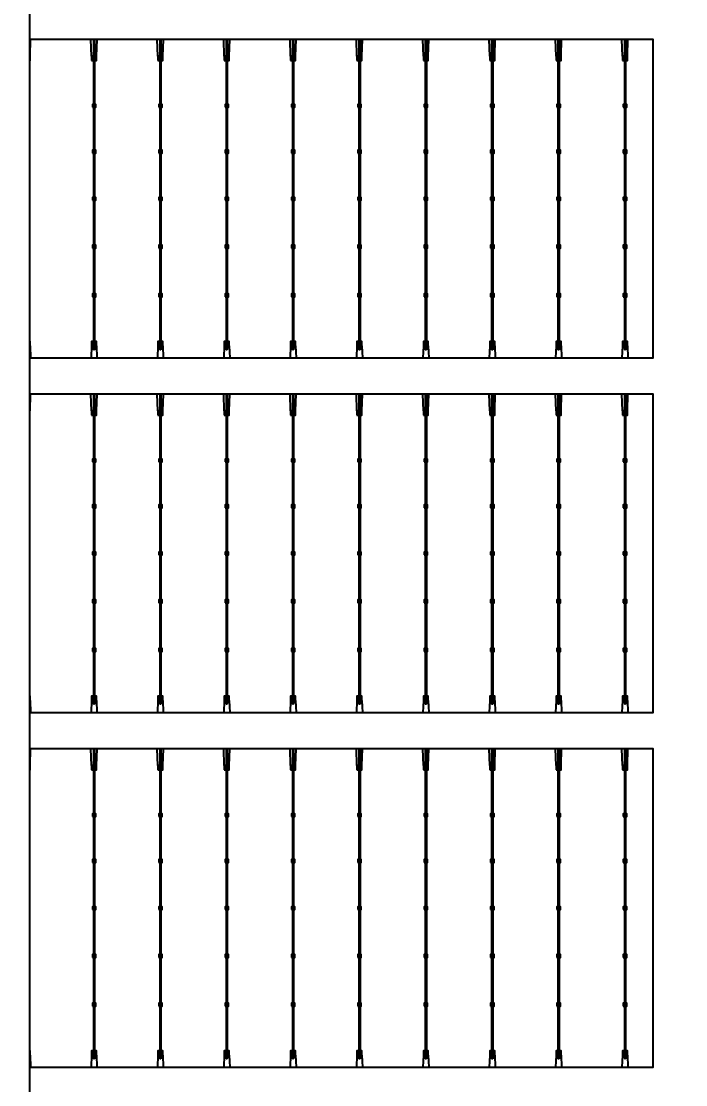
# Model space of a CAD drawing. Header units: millimetres. Extents: x 10297564 to 11610295, y -9287743 to -8409454.
# Drawn here: x 10423814 to 10426230, y -9096957 to -9093088 of the extents above; entities that cross this region are included whole.
import ezdxf

# ---------------------------------------------------------------- set-up
doc = ezdxf.new("R2010")
doc.units = ezdxf.units.MM
doc.header["$LTSCALE"] = 100
doc.layers.add('E1', color=1, linetype='Continuous')
doc.layers.add('Outline', color=5, linetype='Continuous', lineweight=25)
doc.styles.add('HL-S1', font='DotumChe.ttf')
doc.styles.add('MG', font='malgun.ttf')
doc.dimstyles.new('HL-100', dxfattribs={"dimscale": 100, "dimtxt": 3, "dimasz": 4, "dimexe": 2, "dimexo": 2, "dimgap": 1, "dimtad": 1, "dimdec": 0, "dimzin": 0, "dimlunit": 6, "dimtxsty": 'HL-S1', "dimblk": 'DOTSMALL', "dimcen": 4, "dimdle": 2, "dimclrd": 256, "dimclre": 256, "dimclrt": 4, "dimazin": 0, "dimtfac": 1, "dimtdec": 0, "dimtix": 1, "dimtmove": 2, "dimatfit": 3, "dimldrblk": 'DOTSMALL', "dimfxl": 1.5, "dimtolj": 1, "dimtzin": 0, "dimlwd": -1, "dimlwe": -1, "dimarcsym": 0})

# ---------------------------------------------------------------- blocks, each defined once
blk = doc.blocks.new('*D75')
at = {"layer": 'defpoints', "color": 0, "transparency": 16777216}
for p in [(10439230.2, -9073249.8), (10439230.2, -9073249.8), (10423426.7, -9107604.7)]:
    blk.add_point(p, dxfattribs=at)
at = {"layer": 'E1', "color": 1, "transparency": 16777216}
for p, q in [((10439593.6, -9073417), (10439593.6, -9073417)), ((10423593.8, -9107241.3), (10439063, -9073613.2)), ((10423790.1, -9107771.8), (10423790.1, -9107771.8))]:
    blk.add_line(p, q, dxfattribs=at)
for points in [[(10439002.4, -9073585.4), (10439123.6, -9073641.1), (10439230.2, -9073249.8)], [(10423533.3, -9107213.4), (10423654.4, -9107269.1), (10423426.7, -9107604.7)]]:
    blk.add_solid(points, dxfattribs=at)
at = {"layer": 'E1', "color": 7, "transparency": 16777216, "insert": (10430911.1, -9090235.3), "char_height": 500, "attachment_point": 5, "rotation": 65.2972, "style": 'MG'}
blk.add_mtext('\\A1;2711.1', dxfattribs=at)
blk = doc.blocks.new('_DotSmall')
at = {"color": 0, "linetype": 'ByBlock', "const_width": 0.5}
blk.add_lwpolyline([(-0.0625, 0, 1), (0.0625, 0, 1)], format="xyb", close=True, dxfattribs=at)

msp = doc.modelspace()

# ---------------------------------------------------------------- hatches: boundary and pattern name
at = {"true_color": 0x939598}
h = msp.add_hatch(color=252, dxfattribs=at)
h.dxf.hatch_style = 1
h.paths.add_polyline_path([(10424080.1, -9093154.1), (10424076.1, -9093154.1), (10424076.1, -9094282.6), (10424080.1, -9094282.6)])
h = msp.add_hatch(color=252, dxfattribs=at)
h.dxf.hatch_style = 1
h.paths.add_polyline_path([(10424321.4, -9093154.1), (10424317.4, -9093154.1), (10424317.4, -9094282.6), (10424321.4, -9094282.6)])
h = msp.add_hatch(color=252, dxfattribs=at)
h.dxf.hatch_style = 1
h.paths.add_polyline_path([(10424562.7, -9093154.1), (10424558.7, -9093154.1), (10424558.7, -9094282.6), (10424562.7, -9094282.6)])
h = msp.add_hatch(color=252, dxfattribs=at)
h.dxf.hatch_style = 1
h.paths.add_polyline_path([(10424804.1, -9093154.1), (10424800, -9093154.1), (10424800, -9094282.6), (10424804.1, -9094282.6)])
h = msp.add_hatch(color=252, dxfattribs=at)
h.dxf.hatch_style = 1
h.paths.add_polyline_path([(10425045.4, -9093154.1), (10425041.3, -9093154.1), (10425041.3, -9094282.6), (10425045.4, -9094282.6)])
h = msp.add_hatch(color=252, dxfattribs=at)
h.dxf.hatch_style = 1
h.paths.add_polyline_path([(10425286.7, -9093154.1), (10425282.6, -9093154.1), (10425282.6, -9094282.6), (10425286.7, -9094282.6)])
h = msp.add_hatch(color=252, dxfattribs=at)
h.dxf.hatch_style = 1
h.paths.add_polyline_path([(10425528, -9093154.1), (10425523.9, -9093154.1), (10425523.9, -9094282.6), (10425528, -9094282.6)])
h = msp.add_hatch(color=252, dxfattribs=at)
h.dxf.hatch_style = 1
h.paths.add_polyline_path([(10425769.3, -9093154.1), (10425765.2, -9093154.1), (10425765.2, -9094282.6), (10425769.3, -9094282.6)])
h = msp.add_hatch(color=252, dxfattribs=at)
h.dxf.hatch_style = 1
h.paths.add_polyline_path([(10426010.6, -9093154.1), (10426006.5, -9093154.1), (10426006.5, -9094282.6), (10426010.6, -9094282.6)])
h = msp.add_hatch(color=252, dxfattribs=at)
h.dxf.hatch_style = 1
h.paths.add_polyline_path([(10424080.1, -9094444.3), (10424076.1, -9094444.3), (10424076.1, -9095572.8), (10424080.1, -9095572.8)])
h = msp.add_hatch(color=252, dxfattribs=at)
h.dxf.hatch_style = 1
h.paths.add_polyline_path([(10424321.4, -9094444.3), (10424317.4, -9094444.3), (10424317.4, -9095572.8), (10424321.4, -9095572.8)])
h = msp.add_hatch(color=252, dxfattribs=at)
h.dxf.hatch_style = 1
h.paths.add_polyline_path([(10424562.7, -9094444.3), (10424558.7, -9094444.3), (10424558.7, -9095572.8), (10424562.7, -9095572.8)])
h = msp.add_hatch(color=252, dxfattribs=at)
h.dxf.hatch_style = 1
h.paths.add_polyline_path([(10424804.1, -9094444.3), (10424800, -9094444.3), (10424800, -9095572.8), (10424804.1, -9095572.8)])
h = msp.add_hatch(color=252, dxfattribs=at)
h.dxf.hatch_style = 1
h.paths.add_polyline_path([(10425045.4, -9094444.3), (10425041.3, -9094444.3), (10425041.3, -9095572.8), (10425045.4, -9095572.8)])
h = msp.add_hatch(color=252, dxfattribs=at)
h.dxf.hatch_style = 1
h.paths.add_polyline_path([(10425286.7, -9094444.3), (10425282.6, -9094444.3), (10425282.6, -9095572.8), (10425286.7, -9095572.8)])
h = msp.add_hatch(color=252, dxfattribs=at)
h.dxf.hatch_style = 1
h.paths.add_polyline_path([(10425528, -9094444.3), (10425523.9, -9094444.3), (10425523.9, -9095572.8), (10425528, -9095572.8)])
h = msp.add_hatch(color=252, dxfattribs=at)
h.dxf.hatch_style = 1
h.paths.add_polyline_path([(10425769.3, -9094444.3), (10425765.2, -9094444.3), (10425765.2, -9095572.8), (10425769.3, -9095572.8)])
h = msp.add_hatch(color=252, dxfattribs=at)
h.dxf.hatch_style = 1
h.paths.add_polyline_path([(10426010.6, -9094444.3), (10426006.5, -9094444.3), (10426006.5, -9095572.8), (10426010.6, -9095572.8)])
h = msp.add_hatch(color=252, dxfattribs=at)
h.dxf.hatch_style = 1
h.paths.add_polyline_path([(10424080.1, -9095734.6), (10424076.1, -9095734.6), (10424076.1, -9096863), (10424080.1, -9096863)])
h = msp.add_hatch(color=252, dxfattribs=at)
h.dxf.hatch_style = 1
h.paths.add_polyline_path([(10424321.4, -9095734.6), (10424317.4, -9095734.6), (10424317.4, -9096863), (10424321.4, -9096863)])
h = msp.add_hatch(color=252, dxfattribs=at)
h.dxf.hatch_style = 1
h.paths.add_polyline_path([(10424562.7, -9095734.6), (10424558.7, -9095734.6), (10424558.7, -9096863), (10424562.7, -9096863)])
h = msp.add_hatch(color=252, dxfattribs=at)
h.dxf.hatch_style = 1
h.paths.add_polyline_path([(10424804.1, -9095734.6), (10424800, -9095734.6), (10424800, -9096863), (10424804.1, -9096863)])
h = msp.add_hatch(color=252, dxfattribs=at)
h.dxf.hatch_style = 1
h.paths.add_polyline_path([(10425045.4, -9095734.6), (10425041.3, -9095734.6), (10425041.3, -9096863), (10425045.4, -9096863)])
h = msp.add_hatch(color=252, dxfattribs=at)
h.dxf.hatch_style = 1
h.paths.add_polyline_path([(10425286.7, -9095734.6), (10425282.6, -9095734.6), (10425282.6, -9096863), (10425286.7, -9096863)])
h = msp.add_hatch(color=252, dxfattribs=at)
h.dxf.hatch_style = 1
h.paths.add_polyline_path([(10425528, -9095734.6), (10425523.9, -9095734.6), (10425523.9, -9096863), (10425528, -9096863)])
h = msp.add_hatch(color=252, dxfattribs=at)
h.dxf.hatch_style = 1
h.paths.add_polyline_path([(10425769.3, -9095734.6), (10425765.2, -9095734.6), (10425765.2, -9096863), (10425769.3, -9096863)])
h = msp.add_hatch(color=252, dxfattribs=at)
h.dxf.hatch_style = 1
h.paths.add_polyline_path([(10426010.6, -9095734.6), (10426006.5, -9095734.6), (10426006.5, -9096863), (10426010.6, -9096863)])

# ---------------------------------------------------------------- linework, layer by layer
for p, q in [((10423845.1, -9106731.9), (10423845.1, -9074108.7)), ((10423845.9, -9093214.4), (10423847.8, -9093154.1)), ((10424069, -9093214.4), (10424067.1, -9093154.1)), ((10424076.1, -9093154.1), (10424076.1, -9094282.6)), ((10424080.1, -9093154.1), (10424080.1, -9094282.6)), ((10424087.2, -9093214.4), (10424089.1, -9093154.1)), ((10424310.4, -9093214.4), (10424308.4, -9093154.1)), ((10424317.4, -9093154.1), (10424317.4, -9094282.6)), ((10424321.4, -9093154.1), (10424321.4, -9094282.6)), ((10424328.5, -9093214.4), (10424330.5, -9093154.1)), ((10424551.7, -9093214.4), (10424549.7, -9093154.1)), ((10424558.7, -9093154.1), (10424558.7, -9094282.6)), ((10424562.7, -9093154.1), (10424562.7, -9094282.6)), ((10424569.8, -9093214.4), (10424571.8, -9093154.1)), ((10424793, -9093214.4), (10424791, -9093154.1)), ((10424800, -9093154.1), (10424800, -9094282.6)), ((10424804.1, -9093154.1), (10424804.1, -9094282.6)), ((10424811.1, -9093214.4), (10424813.1, -9093154.1)), ((10425034.3, -9093214.4), (10425032.3, -9093154.1)), ((10425041.3, -9093154.1), (10425041.3, -9094282.6)), ((10425045.4, -9093154.1), (10425045.4, -9094282.6)), ((10425052.4, -9093214.4), (10425054.4, -9093154.1)), ((10425275.6, -9093214.4), (10425273.6, -9093154.1)), ((10425282.6, -9093154.1), (10425282.6, -9094282.6)), ((10425286.7, -9093154.1), (10425286.7, -9094282.6)), ((10425293.7, -9093214.4), (10425295.7, -9093154.1)), ((10425516.9, -9093214.4), (10425514.9, -9093154.1)), ((10425523.9, -9093154.1), (10425523.9, -9094282.6)), ((10425528, -9093154.1), (10425528, -9094282.6)), ((10425535, -9093214.4), (10425537, -9093154.1)), ((10425758.2, -9093214.4), (10425756.2, -9093154.1)), ((10425765.2, -9093154.1), (10425765.2, -9094282.6)), ((10425769.3, -9093154.1), (10425769.3, -9094282.6)), ((10425776.3, -9093214.4), (10425778.3, -9093154.1)), ((10425999.5, -9093214.4), (10425997.5, -9093154.1)), ((10426006.5, -9093154.1), (10426006.5, -9094282.6)), ((10426010.6, -9093154.1), (10426010.6, -9094282.6)), ((10426017.6, -9093214.4), (10426019.6, -9093154.1)), ((10424077.7, -9093215.1), (10424077.7, -9093557.4)), ((10424078.5, -9093215.1), (10424078.5, -9093557.4)), ((10424319, -9093215.1), (10424319, -9093728.7)), ((10424319.8, -9093215.1), (10424319.8, -9093728.7)), ((10424560.3, -9093215.1), (10424560.3, -9093728.7)), ((10424561.1, -9093215.1), (10424561.1, -9093728.7)), ((10424801.6, -9093215.1), (10424801.6, -9093728.7)), ((10424802.5, -9093215.1), (10424802.5, -9093728.7)), ((10425042.9, -9093215.1), (10425042.9, -9093728.7)), ((10425043.8, -9093215.1), (10425043.8, -9093728.7)), ((10425284.2, -9093215.1), (10425284.2, -9093728.7)), ((10425285.1, -9093215.1), (10425285.1, -9093728.7)), ((10425525.5, -9093215.1), (10425525.5, -9093728.7)), ((10425526.4, -9093215.1), (10425526.4, -9093728.7)), ((10425766.8, -9093215.1), (10425766.8, -9093728.7)), ((10425767.7, -9093215.1), (10425767.7, -9093728.7)), ((10426008.1, -9093215.1), (10426008.1, -9093728.7)), ((10426009, -9093215.1), (10426009, -9093728.7)), ((10424077.7, -9093567.9), (10424077.7, -9093728.7)), ((10424078.5, -9093567.9), (10424078.5, -9093728.7)), ((10424077.7, -9093739.2), (10424077.7, -9094079.6)), ((10424078.5, -9093739.2), (10424078.5, -9094079.6)), ((10424319, -9093739.2), (10424319, -9094079.6)), ((10424319.8, -9093739.2), (10424319.8, -9094079.6)), ((10424560.3, -9093739.2), (10424560.3, -9094079.6)), ((10424561.1, -9093739.2), (10424561.1, -9094079.6)), ((10424801.6, -9093739.2), (10424801.6, -9094079.6)), ((10424802.5, -9093739.2), (10424802.5, -9094079.6)), ((10425042.9, -9093739.2), (10425042.9, -9094079.6)), ((10425043.8, -9093739.2), (10425043.8, -9094079.6)), ((10425284.2, -9093739.2), (10425284.2, -9094079.6)), ((10425285.1, -9093739.2), (10425285.1, -9094079.6)), ((10425525.5, -9093739.2), (10425525.5, -9094079.6)), ((10425526.4, -9093739.2), (10425526.4, -9094079.6)), ((10425766.8, -9093739.2), (10425766.8, -9094079.6)), ((10425767.7, -9093739.2), (10425767.7, -9094079.6)), ((10426008.1, -9093739.2), (10426008.1, -9094079.6)), ((10426009, -9093739.2), (10426009, -9094079.6)), ((10424077.7, -9094090.1), (10424077.7, -9094252.6)), ((10424078.5, -9094090.1), (10424078.5, -9094252.6)), ((10424319, -9094090.1), (10424319, -9094252.6)), ((10424319.8, -9094090.1), (10424319.8, -9094252.6)), ((10424560.3, -9094090.1), (10424560.3, -9094252.6)), ((10424561.1, -9094090.1), (10424561.1, -9094252.6)), ((10424801.6, -9094090.1), (10424801.6, -9094252.6)), ((10424802.5, -9094090.1), (10424802.5, -9094252.6)), ((10425042.9, -9094090.1), (10425042.9, -9094252.6)), ((10425043.8, -9094090.1), (10425043.8, -9094252.6)), ((10425284.2, -9094090.1), (10425284.2, -9094252.6)), ((10425285.1, -9094090.1), (10425285.1, -9094252.6)), ((10425525.5, -9094090.1), (10425525.5, -9094252.6)), ((10425526.4, -9094090.1), (10425526.4, -9094252.6)), ((10425766.8, -9094090.1), (10425766.8, -9094252.6)), ((10425767.7, -9094090.1), (10425767.7, -9094252.6)), ((10426008.1, -9094090.1), (10426008.1, -9094252.6)), ((10426009, -9094090.1), (10426009, -9094252.6)), ((10423845.9, -9094268.6), (10423847.6, -9094311.8)), ((10424069, -9094268.6), (10424067.4, -9094311.8)), ((10424080.1, -9094282.6), (10424076.1, -9094282.6)), ((10424087.2, -9094268.6), (10424088.9, -9094311.8)), ((10424310.4, -9094268.6), (10424308.7, -9094311.8)), ((10424321.4, -9094282.6), (10424317.4, -9094282.6)), ((10424328.5, -9094268.6), (10424330.2, -9094311.8)), ((10424551.7, -9094268.6), (10424550, -9094311.8)), ((10424562.7, -9094282.6), (10424558.7, -9094282.6)), ((10424569.8, -9094268.6), (10424571.5, -9094311.8)), ((10424793, -9094268.6), (10424791.3, -9094311.8)), ((10424804.1, -9094282.6), (10424800, -9094282.6)), ((10424811.1, -9094268.6), (10424812.8, -9094311.8)), ((10425034.3, -9094268.6), (10425032.6, -9094311.8)), ((10425045.4, -9094282.6), (10425041.3, -9094282.6)), ((10425052.4, -9094268.6), (10425054.1, -9094311.8)), ((10425275.6, -9094268.6), (10425273.9, -9094311.8)), ((10425286.7, -9094282.6), (10425282.6, -9094282.6)), ((10425293.7, -9094268.6), (10425295.4, -9094311.8)), ((10425516.9, -9094268.6), (10425515.2, -9094311.8)), ((10425528, -9094282.6), (10425523.9, -9094282.6)), ((10425535, -9094268.6), (10425536.7, -9094311.8)), ((10425758.2, -9094268.6), (10425756.5, -9094311.8)), ((10425769.3, -9094282.6), (10425765.2, -9094282.6)), ((10425776.3, -9094268.6), (10425778, -9094311.8)), ((10425999.5, -9094268.6), (10425997.8, -9094311.8)), ((10426010.6, -9094282.6), (10426006.5, -9094282.6)), ((10426017.6, -9094268.6), (10426019.3, -9094311.8)), ((10423845.9, -9094504.6), (10423847.8, -9094444.3)), ((10424069, -9094504.6), (10424067.1, -9094444.3)), ((10424076.1, -9094444.3), (10424076.1, -9095572.8)), ((10424080.1, -9094444.3), (10424080.1, -9095572.8)), ((10424087.2, -9094504.6), (10424089.1, -9094444.3)), ((10424310.4, -9094504.6), (10424308.4, -9094444.3)), ((10424317.4, -9094444.3), (10424317.4, -9095572.8)), ((10424321.4, -9094444.3), (10424321.4, -9095572.8)), ((10424328.5, -9094504.6), (10424330.5, -9094444.3)), ((10424551.7, -9094504.6), (10424549.7, -9094444.3)), ((10424558.7, -9094444.3), (10424558.7, -9095572.8)), ((10424562.7, -9094444.3), (10424562.7, -9095572.8)), ((10424569.8, -9094504.6), (10424571.8, -9094444.3)), ((10424793, -9094504.6), (10424791, -9094444.3)), ((10424800, -9094444.3), (10424800, -9095572.8)), ((10424804.1, -9094444.3), (10424804.1, -9095572.8)), ((10424811.1, -9094504.6), (10424813.1, -9094444.3)), ((10425034.3, -9094504.6), (10425032.3, -9094444.3)), ((10425041.3, -9094444.3), (10425041.3, -9095572.8)), ((10425045.4, -9094444.3), (10425045.4, -9095572.8)), ((10425052.4, -9094504.6), (10425054.4, -9094444.3)), ((10425275.6, -9094504.6), (10425273.6, -9094444.3)), ((10425282.6, -9094444.3), (10425282.6, -9095572.8)), ((10425286.7, -9094444.3), (10425286.7, -9095572.8)), ((10425293.7, -9094504.6), (10425295.7, -9094444.3)), ((10425516.9, -9094504.6), (10425514.9, -9094444.3)), ((10425523.9, -9094444.3), (10425523.9, -9095572.8)), ((10425528, -9094444.3), (10425528, -9095572.8)), ((10425535, -9094504.6), (10425537, -9094444.3)), ((10425758.2, -9094504.6), (10425756.2, -9094444.3)), ((10425765.2, -9094444.3), (10425765.2, -9095572.8)), ((10425769.3, -9094444.3), (10425769.3, -9095572.8)), ((10425776.3, -9094504.6), (10425778.3, -9094444.3)), ((10425999.5, -9094504.6), (10425997.5, -9094444.3)), ((10426006.5, -9094444.3), (10426006.5, -9095572.8)), ((10426010.6, -9094444.3), (10426010.6, -9095572.8)), ((10426017.6, -9094504.6), (10426019.6, -9094444.3)), ((10424077.7, -9094505.3), (10424077.7, -9094847.6)), ((10424078.5, -9094505.3), (10424078.5, -9094847.6)), ((10424319, -9094505.3), (10424319, -9095018.9)), ((10424319.8, -9094505.3), (10424319.8, -9095018.9)), ((10424560.3, -9094505.3), (10424560.3, -9095018.9)), ((10424561.1, -9094505.3), (10424561.1, -9095018.9)), ((10424801.6, -9094505.3), (10424801.6, -9095018.9)), ((10424802.5, -9094505.3), (10424802.5, -9095018.9)), ((10425042.9, -9094505.3), (10425042.9, -9095018.9)), ((10425043.8, -9094505.3), (10425043.8, -9095018.9)), ((10425284.2, -9094505.3), (10425284.2, -9095018.9)), ((10425285.1, -9094505.3), (10425285.1, -9095018.9)), ((10425525.5, -9094505.3), (10425525.5, -9095018.9)), ((10425526.4, -9094505.3), (10425526.4, -9095018.9)), ((10425766.8, -9094505.3), (10425766.8, -9095018.9)), ((10425767.7, -9094505.3), (10425767.7, -9095018.9)), ((10426008.1, -9094505.3), (10426008.1, -9095018.9)), ((10426009, -9094505.3), (10426009, -9095018.9)), ((10424077.7, -9094858.1), (10424077.7, -9095018.9)), ((10424078.5, -9094858.1), (10424078.5, -9095018.9)), ((10424077.7, -9095029.4), (10424077.7, -9095369.9)), ((10424078.5, -9095029.4), (10424078.5, -9095369.9)), ((10424319, -9095029.4), (10424319, -9095369.9)), ((10424319.8, -9095029.4), (10424319.8, -9095369.9)), ((10424560.3, -9095029.4), (10424560.3, -9095369.9)), ((10424561.1, -9095029.4), (10424561.1, -9095369.9)), ((10424801.6, -9095029.4), (10424801.6, -9095369.9)), ((10424802.5, -9095029.4), (10424802.5, -9095369.9)), ((10425042.9, -9095029.4), (10425042.9, -9095369.9)), ((10425043.8, -9095029.4), (10425043.8, -9095369.9)), ((10425284.2, -9095029.4), (10425284.2, -9095369.9)), ((10425285.1, -9095029.4), (10425285.1, -9095369.9)), ((10425525.5, -9095029.4), (10425525.5, -9095369.9)), ((10425526.4, -9095029.4), (10425526.4, -9095369.9)), ((10425766.8, -9095029.4), (10425766.8, -9095369.9)), ((10425767.7, -9095029.4), (10425767.7, -9095369.9)), ((10426008.1, -9095029.4), (10426008.1, -9095369.9)), ((10426009, -9095029.4), (10426009, -9095369.9)), ((10424077.7, -9095380.3), (10424077.7, -9095542.8)), ((10424078.5, -9095380.3), (10424078.5, -9095542.8)), ((10424319, -9095380.3), (10424319, -9095542.8)), ((10424319.8, -9095380.3), (10424319.8, -9095542.8)), ((10424560.3, -9095380.3), (10424560.3, -9095542.8)), ((10424561.1, -9095380.3), (10424561.1, -9095542.8)), ((10424801.6, -9095380.3), (10424801.6, -9095542.8)), ((10424802.5, -9095380.3), (10424802.5, -9095542.8)), ((10425042.9, -9095380.3), (10425042.9, -9095542.8)), ((10425043.8, -9095380.3), (10425043.8, -9095542.8)), ((10425284.2, -9095380.3), (10425284.2, -9095542.8)), ((10425285.1, -9095380.3), (10425285.1, -9095542.8)), ((10425525.5, -9095380.3), (10425525.5, -9095542.8)), ((10425526.4, -9095380.3), (10425526.4, -9095542.8)), ((10425766.8, -9095380.3), (10425766.8, -9095542.8)), ((10425767.7, -9095380.3), (10425767.7, -9095542.8)), ((10426008.1, -9095380.3), (10426008.1, -9095542.8)), ((10426009, -9095380.3), (10426009, -9095542.8)), ((10423845.9, -9095558.9), (10423847.6, -9095602.1)), ((10424069, -9095558.9), (10424067.4, -9095602.1)), ((10424080.1, -9095572.8), (10424076.1, -9095572.8)), ((10424087.2, -9095558.9), (10424088.9, -9095602.1)), ((10424310.4, -9095558.9), (10424308.7, -9095602.1)), ((10424321.4, -9095572.8), (10424317.4, -9095572.8)), ((10424328.5, -9095558.9), (10424330.2, -9095602.1)), ((10424551.7, -9095558.9), (10424550, -9095602.1)), ((10424562.7, -9095572.8), (10424558.7, -9095572.8)), ((10424569.8, -9095558.9), (10424571.5, -9095602.1)), ((10424793, -9095558.9), (10424791.3, -9095602.1)), ((10424804.1, -9095572.8), (10424800, -9095572.8)), ((10424811.1, -9095558.9), (10424812.8, -9095602.1)), ((10425034.3, -9095558.9), (10425032.6, -9095602.1)), ((10425045.4, -9095572.8), (10425041.3, -9095572.8)), ((10425052.4, -9095558.9), (10425054.1, -9095602.1)), ((10425275.6, -9095558.9), (10425273.9, -9095602.1)), ((10425286.7, -9095572.8), (10425282.6, -9095572.8)), ((10425293.7, -9095558.9), (10425295.4, -9095602.1)), ((10425516.9, -9095558.9), (10425515.2, -9095602.1)), ((10425528, -9095572.8), (10425523.9, -9095572.8)), ((10425535, -9095558.9), (10425536.7, -9095602.1)), ((10425758.2, -9095558.9), (10425756.5, -9095602.1)), ((10425769.3, -9095572.8), (10425765.2, -9095572.8)), ((10425776.3, -9095558.9), (10425778, -9095602.1)), ((10425999.5, -9095558.9), (10425997.8, -9095602.1)), ((10426010.6, -9095572.8), (10426006.5, -9095572.8)), ((10426017.6, -9095558.9), (10426019.3, -9095602.1)), ((10423845.9, -9095794.9), (10423847.8, -9095734.6)), ((10424069, -9095794.9), (10424067.1, -9095734.6)), ((10424076.1, -9095734.6), (10424076.1, -9096863)), ((10424080.1, -9095734.6), (10424080.1, -9096863)), ((10424087.2, -9095794.9), (10424089.1, -9095734.6)), ((10424310.4, -9095794.9), (10424308.4, -9095734.6)), ((10424317.4, -9095734.6), (10424317.4, -9096863)), ((10424321.4, -9095734.6), (10424321.4, -9096863)), ((10424328.5, -9095794.9), (10424330.5, -9095734.6)), ((10424551.7, -9095794.9), (10424549.7, -9095734.6)), ((10424558.7, -9095734.6), (10424558.7, -9096863)), ((10424562.7, -9095734.6), (10424562.7, -9096863)), ((10424569.8, -9095794.9), (10424571.8, -9095734.6)), ((10424793, -9095794.9), (10424791, -9095734.6)), ((10424800, -9095734.6), (10424800, -9096863)), ((10424804.1, -9095734.6), (10424804.1, -9096863)), ((10424811.1, -9095794.9), (10424813.1, -9095734.6)), ((10425034.3, -9095794.9), (10425032.3, -9095734.6)), ((10425041.3, -9095734.6), (10425041.3, -9096863)), ((10425045.4, -9095734.6), (10425045.4, -9096863)), ((10425052.4, -9095794.9), (10425054.4, -9095734.6)), ((10425275.6, -9095794.9), (10425273.6, -9095734.6)), ((10425282.6, -9095734.6), (10425282.6, -9096863)), ((10425286.7, -9095734.6), (10425286.7, -9096863)), ((10425293.7, -9095794.9), (10425295.7, -9095734.6)), ((10425516.9, -9095794.9), (10425514.9, -9095734.6)), ((10425523.9, -9095734.6), (10425523.9, -9096863)), ((10425528, -9095734.6), (10425528, -9096863)), ((10425535, -9095794.9), (10425537, -9095734.6)), ((10425758.2, -9095794.9), (10425756.2, -9095734.6)), ((10425765.2, -9095734.6), (10425765.2, -9096863)), ((10425769.3, -9095734.6), (10425769.3, -9096863)), ((10425776.3, -9095794.9), (10425778.3, -9095734.6)), ((10425999.5, -9095794.9), (10425997.5, -9095734.6)), ((10426006.5, -9095734.6), (10426006.5, -9096863)), ((10426010.6, -9095734.6), (10426010.6, -9096863)), ((10426017.6, -9095794.9), (10426019.6, -9095734.6)), ((10424077.7, -9095795.6), (10424077.7, -9096137.9)), ((10424078.5, -9095795.6), (10424078.5, -9096137.9)), ((10424319, -9095795.6), (10424319, -9096309.1)), ((10424319.8, -9095795.6), (10424319.8, -9096309.1)), ((10424560.3, -9095795.6), (10424560.3, -9096309.1)), ((10424561.1, -9095795.6), (10424561.1, -9096309.1)), ((10424801.6, -9095795.6), (10424801.6, -9096309.1)), ((10424802.5, -9095795.6), (10424802.5, -9096309.1)), ((10425042.9, -9095795.6), (10425042.9, -9096309.1)), ((10425043.8, -9095795.6), (10425043.8, -9096309.1)), ((10425284.2, -9095795.6), (10425284.2, -9096309.1)), ((10425285.1, -9095795.6), (10425285.1, -9096309.1)), ((10425525.5, -9095795.6), (10425525.5, -9096309.1)), ((10425526.4, -9095795.6), (10425526.4, -9096309.1)), ((10425766.8, -9095795.6), (10425766.8, -9096309.1)), ((10425767.7, -9095795.6), (10425767.7, -9096309.1)), ((10426008.1, -9095795.6), (10426008.1, -9096309.1)), ((10426009, -9095795.6), (10426009, -9096309.1)), ((10424077.7, -9096148.3), (10424077.7, -9096309.1)), ((10424078.5, -9096148.3), (10424078.5, -9096309.1)), ((10424077.7, -9096319.6), (10424077.7, -9096660.1)), ((10424078.5, -9096319.6), (10424078.5, -9096660.1)), ((10424319, -9096319.6), (10424319, -9096660.1)), ((10424319.8, -9096319.6), (10424319.8, -9096660.1)), ((10424560.3, -9096319.6), (10424560.3, -9096660.1)), ((10424561.1, -9096319.6), (10424561.1, -9096660.1)), ((10424801.6, -9096319.6), (10424801.6, -9096660.1)), ((10424802.5, -9096319.6), (10424802.5, -9096660.1)), ((10425042.9, -9096319.6), (10425042.9, -9096660.1)), ((10425043.8, -9096319.6), (10425043.8, -9096660.1)), ((10425284.2, -9096319.6), (10425284.2, -9096660.1)), ((10425285.1, -9096319.6), (10425285.1, -9096660.1)), ((10425525.5, -9096319.6), (10425525.5, -9096660.1)), ((10425526.4, -9096319.6), (10425526.4, -9096660.1)), ((10425766.8, -9096319.6), (10425766.8, -9096660.1)), ((10425767.7, -9096319.6), (10425767.7, -9096660.1)), ((10426008.1, -9096319.6), (10426008.1, -9096660.1)), ((10426009, -9096319.6), (10426009, -9096660.1)), ((10424077.7, -9096670.5), (10424077.7, -9096833)), ((10424078.5, -9096670.5), (10424078.5, -9096833)), ((10424319, -9096670.5), (10424319, -9096833)), ((10424319.8, -9096670.5), (10424319.8, -9096833)), ((10424560.3, -9096670.5), (10424560.3, -9096833)), ((10424561.1, -9096670.5), (10424561.1, -9096833)), ((10424801.6, -9096670.5), (10424801.6, -9096833)), ((10424802.5, -9096670.5), (10424802.5, -9096833)), ((10425042.9, -9096670.5), (10425042.9, -9096833)), ((10425043.8, -9096670.5), (10425043.8, -9096833)), ((10425284.2, -9096670.5), (10425284.2, -9096833)), ((10425285.1, -9096670.5), (10425285.1, -9096833)), ((10425525.5, -9096670.5), (10425525.5, -9096833)), ((10425526.4, -9096670.5), (10425526.4, -9096833)), ((10425766.8, -9096670.5), (10425766.8, -9096833)), ((10425767.7, -9096670.5), (10425767.7, -9096833)), ((10426008.1, -9096670.5), (10426008.1, -9096833)), ((10426009, -9096670.5), (10426009, -9096833)), ((10423845.9, -9096849.1), (10423847.6, -9096892.3)), ((10424069, -9096849.1), (10424067.4, -9096892.3)), ((10424087.2, -9096849.1), (10424088.9, -9096892.3)), ((10424310.4, -9096849.1), (10424308.7, -9096892.3)), ((10424328.5, -9096849.1), (10424330.2, -9096892.3)), ((10424551.7, -9096849.1), (10424550, -9096892.3)), ((10424569.8, -9096849.1), (10424571.5, -9096892.3)), ((10424793, -9096849.1), (10424791.3, -9096892.3)), ((10424811.1, -9096849.1), (10424812.8, -9096892.3)), ((10425034.3, -9096849.1), (10425032.6, -9096892.3)), ((10425052.4, -9096849.1), (10425054.1, -9096892.3)), ((10425275.6, -9096849.1), (10425273.9, -9096892.3)), ((10425293.7, -9096849.1), (10425295.4, -9096892.3)), ((10425516.9, -9096849.1), (10425515.2, -9096892.3)), ((10425535, -9096849.1), (10425536.7, -9096892.3)), ((10425758.2, -9096849.1), (10425756.5, -9096892.3)), ((10425776.3, -9096849.1), (10425778, -9096892.3)), ((10425999.5, -9096849.1), (10425997.8, -9096892.3)), ((10426017.6, -9096849.1), (10426019.3, -9096892.3)), ((10424080.1, -9096863), (10424076.1, -9096863)), ((10424321.4, -9096863), (10424317.4, -9096863)), ((10424562.7, -9096863), (10424558.7, -9096863)), ((10424804.1, -9096863), (10424800, -9096863)), ((10425045.4, -9096863), (10425041.3, -9096863)), ((10425286.7, -9096863), (10425282.6, -9096863)), ((10425528, -9096863), (10425523.9, -9096863)), ((10425769.3, -9096863), (10425765.2, -9096863)), ((10426010.6, -9096863), (10426006.5, -9096863))]:
    msp.add_line(p, q)
at = {"color": 4}
for points in [[(10423845.1, -9093230.5), (10423845.9, -9093230.5), (10423845.9, -9093214.4), (10423845.1, -9093214.4)], [(10423845.1, -9094268.6), (10423845.9, -9094268.6), (10423845.9, -9094252.6), (10423845.1, -9094252.6)], [(10423845.1, -9095558.9), (10423845.9, -9095558.9), (10423845.9, -9095542.8), (10423845.1, -9095542.8)], [(10423845.1, -9095810.9), (10423845.9, -9095810.9), (10423845.9, -9095794.9), (10423845.1, -9095794.9)], [(10423845.1, -9096849.1), (10423845.9, -9096849.1), (10423845.9, -9096833), (10423845.1, -9096833)]]:
    msp.add_lwpolyline(points, dxfattribs=at)
for points in [[(10424069, -9093230.5), (10424087.2, -9093230.5), (10424087.2, -9093214.4), (10424069, -9093214.4)], [(10424310.4, -9093230.5), (10424328.5, -9093230.5), (10424328.5, -9093214.4), (10424310.4, -9093214.4)], [(10424551.7, -9093230.5), (10424569.8, -9093230.5), (10424569.8, -9093214.4), (10424551.7, -9093214.4)], [(10424793, -9093230.5), (10424811.1, -9093230.5), (10424811.1, -9093214.4), (10424793, -9093214.4)], [(10425034.3, -9093230.5), (10425052.4, -9093230.5), (10425052.4, -9093214.4), (10425034.3, -9093214.4)], [(10425275.6, -9093230.5), (10425293.7, -9093230.5), (10425293.7, -9093214.4), (10425275.6, -9093214.4)], [(10425516.9, -9093230.5), (10425535, -9093230.5), (10425535, -9093214.4), (10425516.9, -9093214.4)], [(10425758.2, -9093230.5), (10425776.3, -9093230.5), (10425776.3, -9093214.4), (10425758.2, -9093214.4)], [(10425999.5, -9093230.5), (10426017.6, -9093230.5), (10426017.6, -9093214.4), (10425999.5, -9093214.4)], [(10424072.2, -9093400.8), (10424084.7, -9093400.8), (10424084.7, -9093390.3), (10424072.2, -9093390.3)], [(10424313.5, -9093400.8), (10424326, -9093400.8), (10424326, -9093390.3), (10424313.5, -9093390.3)], [(10424554.8, -9093400.8), (10424567.4, -9093400.8), (10424567.4, -9093390.3), (10424554.8, -9093390.3)], [(10424796.1, -9093400.8), (10424808.7, -9093400.8), (10424808.7, -9093390.3), (10424796.1, -9093390.3)], [(10425037.4, -9093400.8), (10425050, -9093400.8), (10425050, -9093390.3), (10425037.4, -9093390.3)], [(10425278.7, -9093400.8), (10425291.3, -9093400.8), (10425291.3, -9093390.3), (10425278.7, -9093390.3)], [(10425520, -9093400.8), (10425532.6, -9093400.8), (10425532.6, -9093390.3), (10425520, -9093390.3)], [(10425761.3, -9093400.8), (10425773.9, -9093400.8), (10425773.9, -9093390.3), (10425761.3, -9093390.3)], [(10426002.6, -9093400.8), (10426015.2, -9093400.8), (10426015.2, -9093390.3), (10426002.6, -9093390.3)], [(10424072.2, -9093567.9), (10424084.7, -9093567.9), (10424084.7, -9093557.4), (10424072.2, -9093557.4)], [(10424313.5, -9093567.9), (10424326, -9093567.9), (10424326, -9093557.4), (10424313.5, -9093557.4)], [(10424554.8, -9093567.9), (10424567.4, -9093567.9), (10424567.4, -9093557.4), (10424554.8, -9093557.4)], [(10424796.1, -9093567.9), (10424808.7, -9093567.9), (10424808.7, -9093557.4), (10424796.1, -9093557.4)], [(10425037.4, -9093567.9), (10425050, -9093567.9), (10425050, -9093557.4), (10425037.4, -9093557.4)], [(10425278.7, -9093567.9), (10425291.3, -9093567.9), (10425291.3, -9093557.4), (10425278.7, -9093557.4)], [(10425520, -9093567.9), (10425532.6, -9093567.9), (10425532.6, -9093557.4), (10425520, -9093557.4)], [(10425761.3, -9093567.9), (10425773.9, -9093567.9), (10425773.9, -9093557.4), (10425761.3, -9093557.4)], [(10426002.6, -9093567.9), (10426015.2, -9093567.9), (10426015.2, -9093557.4), (10426002.6, -9093557.4)], [(10424072.2, -9093739.2), (10424084.7, -9093739.2), (10424084.7, -9093728.7), (10424072.2, -9093728.7)], [(10424313.5, -9093739.2), (10424326, -9093739.2), (10424326, -9093728.7), (10424313.5, -9093728.7)], [(10424554.8, -9093739.2), (10424567.4, -9093739.2), (10424567.4, -9093728.7), (10424554.8, -9093728.7)], [(10424796.1, -9093739.2), (10424808.7, -9093739.2), (10424808.7, -9093728.7), (10424796.1, -9093728.7)], [(10425037.4, -9093739.2), (10425050, -9093739.2), (10425050, -9093728.7), (10425037.4, -9093728.7)], [(10425278.7, -9093739.2), (10425291.3, -9093739.2), (10425291.3, -9093728.7), (10425278.7, -9093728.7)], [(10425520, -9093739.2), (10425532.6, -9093739.2), (10425532.6, -9093728.7), (10425520, -9093728.7)], [(10425761.3, -9093739.2), (10425773.9, -9093739.2), (10425773.9, -9093728.7), (10425761.3, -9093728.7)], [(10426002.6, -9093739.2), (10426015.2, -9093739.2), (10426015.2, -9093728.7), (10426002.6, -9093728.7)], [(10424072.2, -9093913.2), (10424084.7, -9093913.2), (10424084.7, -9093902.8), (10424072.2, -9093902.8)], [(10424313.5, -9093913.2), (10424326, -9093913.2), (10424326, -9093902.8), (10424313.5, -9093902.8)], [(10424554.8, -9093913.2), (10424567.4, -9093913.2), (10424567.4, -9093902.8), (10424554.8, -9093902.8)], [(10424796.1, -9093913.2), (10424808.7, -9093913.2), (10424808.7, -9093902.8), (10424796.1, -9093902.8)], [(10425037.4, -9093913.2), (10425050, -9093913.2), (10425050, -9093902.8), (10425037.4, -9093902.8)], [(10425278.7, -9093913.2), (10425291.3, -9093913.2), (10425291.3, -9093902.8), (10425278.7, -9093902.8)], [(10425520, -9093913.2), (10425532.6, -9093913.2), (10425532.6, -9093902.8), (10425520, -9093902.8)], [(10425761.3, -9093913.2), (10425773.9, -9093913.2), (10425773.9, -9093902.8), (10425761.3, -9093902.8)], [(10426002.6, -9093913.2), (10426015.2, -9093913.2), (10426015.2, -9093902.8), (10426002.6, -9093902.8)], [(10424072.2, -9094090.1), (10424084.7, -9094090.1), (10424084.7, -9094079.6), (10424072.2, -9094079.6)], [(10424313.5, -9094090.1), (10424326, -9094090.1), (10424326, -9094079.6), (10424313.5, -9094079.6)], [(10424554.8, -9094090.1), (10424567.4, -9094090.1), (10424567.4, -9094079.6), (10424554.8, -9094079.6)], [(10424796.1, -9094090.1), (10424808.7, -9094090.1), (10424808.7, -9094079.6), (10424796.1, -9094079.6)], [(10425037.4, -9094090.1), (10425050, -9094090.1), (10425050, -9094079.6), (10425037.4, -9094079.6)], [(10425278.7, -9094090.1), (10425291.3, -9094090.1), (10425291.3, -9094079.6), (10425278.7, -9094079.6)], [(10425520, -9094090.1), (10425532.6, -9094090.1), (10425532.6, -9094079.6), (10425520, -9094079.6)], [(10425761.3, -9094090.1), (10425773.9, -9094090.1), (10425773.9, -9094079.6), (10425761.3, -9094079.6)], [(10426002.6, -9094090.1), (10426015.2, -9094090.1), (10426015.2, -9094079.6), (10426002.6, -9094079.6)], [(10424069, -9094268.6), (10424087.2, -9094268.6), (10424087.2, -9094252.6), (10424069, -9094252.6)], [(10424310.4, -9094268.6), (10424328.5, -9094268.6), (10424328.5, -9094252.6), (10424310.4, -9094252.6)], [(10424551.7, -9094268.6), (10424569.8, -9094268.6), (10424569.8, -9094252.6), (10424551.7, -9094252.6)], [(10424793, -9094268.6), (10424811.1, -9094268.6), (10424811.1, -9094252.6), (10424793, -9094252.6)], [(10425034.3, -9094268.6), (10425052.4, -9094268.6), (10425052.4, -9094252.6), (10425034.3, -9094252.6)], [(10425275.6, -9094268.6), (10425293.7, -9094268.6), (10425293.7, -9094252.6), (10425275.6, -9094252.6)], [(10425516.9, -9094268.6), (10425535, -9094268.6), (10425535, -9094252.6), (10425516.9, -9094252.6)], [(10425758.2, -9094268.6), (10425776.3, -9094268.6), (10425776.3, -9094252.6), (10425758.2, -9094252.6)], [(10425999.5, -9094268.6), (10426017.6, -9094268.6), (10426017.6, -9094252.6), (10425999.5, -9094252.6)], [(10424069, -9094520.7), (10424087.2, -9094520.7), (10424087.2, -9094504.6), (10424069, -9094504.6)], [(10424310.4, -9094520.7), (10424328.5, -9094520.7), (10424328.5, -9094504.6), (10424310.4, -9094504.6)], [(10424551.7, -9094520.7), (10424569.8, -9094520.7), (10424569.8, -9094504.6), (10424551.7, -9094504.6)], [(10424793, -9094520.7), (10424811.1, -9094520.7), (10424811.1, -9094504.6), (10424793, -9094504.6)], [(10425034.3, -9094520.7), (10425052.4, -9094520.7), (10425052.4, -9094504.6), (10425034.3, -9094504.6)], [(10425275.6, -9094520.7), (10425293.7, -9094520.7), (10425293.7, -9094504.6), (10425275.6, -9094504.6)], [(10425516.9, -9094520.7), (10425535, -9094520.7), (10425535, -9094504.6), (10425516.9, -9094504.6)], [(10425758.2, -9094520.7), (10425776.3, -9094520.7), (10425776.3, -9094504.6), (10425758.2, -9094504.6)], [(10425999.5, -9094520.7), (10426017.6, -9094520.7), (10426017.6, -9094504.6), (10425999.5, -9094504.6)], [(10424072.2, -9094691), (10424084.7, -9094691), (10424084.7, -9094680.5), (10424072.2, -9094680.5)], [(10424313.5, -9094691), (10424326, -9094691), (10424326, -9094680.5), (10424313.5, -9094680.5)], [(10424554.8, -9094691), (10424567.4, -9094691), (10424567.4, -9094680.5), (10424554.8, -9094680.5)], [(10424796.1, -9094691), (10424808.7, -9094691), (10424808.7, -9094680.5), (10424796.1, -9094680.5)], [(10425037.4, -9094691), (10425050, -9094691), (10425050, -9094680.5), (10425037.4, -9094680.5)], [(10425278.7, -9094691), (10425291.3, -9094691), (10425291.3, -9094680.5), (10425278.7, -9094680.5)], [(10425520, -9094691), (10425532.6, -9094691), (10425532.6, -9094680.5), (10425520, -9094680.5)], [(10425761.3, -9094691), (10425773.9, -9094691), (10425773.9, -9094680.5), (10425761.3, -9094680.5)], [(10426002.6, -9094691), (10426015.2, -9094691), (10426015.2, -9094680.5), (10426002.6, -9094680.5)], [(10424072.2, -9094858.1), (10424084.7, -9094858.1), (10424084.7, -9094847.6), (10424072.2, -9094847.6)], [(10424313.5, -9094858.1), (10424326, -9094858.1), (10424326, -9094847.6), (10424313.5, -9094847.6)], [(10424554.8, -9094858.1), (10424567.4, -9094858.1), (10424567.4, -9094847.6), (10424554.8, -9094847.6)], [(10424796.1, -9094858.1), (10424808.7, -9094858.1), (10424808.7, -9094847.6), (10424796.1, -9094847.6)], [(10425037.4, -9094858.1), (10425050, -9094858.1), (10425050, -9094847.6), (10425037.4, -9094847.6)], [(10425278.7, -9094858.1), (10425291.3, -9094858.1), (10425291.3, -9094847.6), (10425278.7, -9094847.6)], [(10425520, -9094858.1), (10425532.6, -9094858.1), (10425532.6, -9094847.6), (10425520, -9094847.6)], [(10425761.3, -9094858.1), (10425773.9, -9094858.1), (10425773.9, -9094847.6), (10425761.3, -9094847.6)], [(10426002.6, -9094858.1), (10426015.2, -9094858.1), (10426015.2, -9094847.6), (10426002.6, -9094847.6)], [(10424072.2, -9095029.4), (10424084.7, -9095029.4), (10424084.7, -9095018.9), (10424072.2, -9095018.9)], [(10424313.5, -9095029.4), (10424326, -9095029.4), (10424326, -9095018.9), (10424313.5, -9095018.9)], [(10424554.8, -9095029.4), (10424567.4, -9095029.4), (10424567.4, -9095018.9), (10424554.8, -9095018.9)], [(10424796.1, -9095029.4), (10424808.7, -9095029.4), (10424808.7, -9095018.9), (10424796.1, -9095018.9)], [(10425037.4, -9095029.4), (10425050, -9095029.4), (10425050, -9095018.9), (10425037.4, -9095018.9)], [(10425278.7, -9095029.4), (10425291.3, -9095029.4), (10425291.3, -9095018.9), (10425278.7, -9095018.9)], [(10425520, -9095029.4), (10425532.6, -9095029.4), (10425532.6, -9095018.9), (10425520, -9095018.9)], [(10425761.3, -9095029.4), (10425773.9, -9095029.4), (10425773.9, -9095018.9), (10425761.3, -9095018.9)], [(10426002.6, -9095029.4), (10426015.2, -9095029.4), (10426015.2, -9095018.9), (10426002.6, -9095018.9)], [(10424072.2, -9095203.5), (10424084.7, -9095203.5), (10424084.7, -9095193), (10424072.2, -9095193)], [(10424313.5, -9095203.5), (10424326, -9095203.5), (10424326, -9095193), (10424313.5, -9095193)], [(10424554.8, -9095203.5), (10424567.4, -9095203.5), (10424567.4, -9095193), (10424554.8, -9095193)], [(10424796.1, -9095203.5), (10424808.7, -9095203.5), (10424808.7, -9095193), (10424796.1, -9095193)], [(10425037.4, -9095203.5), (10425050, -9095203.5), (10425050, -9095193), (10425037.4, -9095193)], [(10425278.7, -9095203.5), (10425291.3, -9095203.5), (10425291.3, -9095193), (10425278.7, -9095193)], [(10425520, -9095203.5), (10425532.6, -9095203.5), (10425532.6, -9095193), (10425520, -9095193)], [(10425761.3, -9095203.5), (10425773.9, -9095203.5), (10425773.9, -9095193), (10425761.3, -9095193)], [(10426002.6, -9095203.5), (10426015.2, -9095203.5), (10426015.2, -9095193), (10426002.6, -9095193)], [(10424072.2, -9095380.3), (10424084.7, -9095380.3), (10424084.7, -9095369.9), (10424072.2, -9095369.9)], [(10424313.5, -9095380.3), (10424326, -9095380.3), (10424326, -9095369.9), (10424313.5, -9095369.9)], [(10424554.8, -9095380.3), (10424567.4, -9095380.3), (10424567.4, -9095369.9), (10424554.8, -9095369.9)], [(10424796.1, -9095380.3), (10424808.7, -9095380.3), (10424808.7, -9095369.9), (10424796.1, -9095369.9)], [(10425037.4, -9095380.3), (10425050, -9095380.3), (10425050, -9095369.9), (10425037.4, -9095369.9)], [(10425278.7, -9095380.3), (10425291.3, -9095380.3), (10425291.3, -9095369.9), (10425278.7, -9095369.9)], [(10425520, -9095380.3), (10425532.6, -9095380.3), (10425532.6, -9095369.9), (10425520, -9095369.9)], [(10425761.3, -9095380.3), (10425773.9, -9095380.3), (10425773.9, -9095369.9), (10425761.3, -9095369.9)], [(10426002.6, -9095380.3), (10426015.2, -9095380.3), (10426015.2, -9095369.9), (10426002.6, -9095369.9)], [(10424069, -9095558.9), (10424087.2, -9095558.9), (10424087.2, -9095542.8), (10424069, -9095542.8)], [(10424310.4, -9095558.9), (10424328.5, -9095558.9), (10424328.5, -9095542.8), (10424310.4, -9095542.8)], [(10424551.7, -9095558.9), (10424569.8, -9095558.9), (10424569.8, -9095542.8), (10424551.7, -9095542.8)], [(10424793, -9095558.9), (10424811.1, -9095558.9), (10424811.1, -9095542.8), (10424793, -9095542.8)], [(10425034.3, -9095558.9), (10425052.4, -9095558.9), (10425052.4, -9095542.8), (10425034.3, -9095542.8)], [(10425275.6, -9095558.9), (10425293.7, -9095558.9), (10425293.7, -9095542.8), (10425275.6, -9095542.8)], [(10425516.9, -9095558.9), (10425535, -9095558.9), (10425535, -9095542.8), (10425516.9, -9095542.8)], [(10425758.2, -9095558.9), (10425776.3, -9095558.9), (10425776.3, -9095542.8), (10425758.2, -9095542.8)], [(10425999.5, -9095558.9), (10426017.6, -9095558.9), (10426017.6, -9095542.8), (10425999.5, -9095542.8)], [(10424069, -9095810.9), (10424087.2, -9095810.9), (10424087.2, -9095794.9), (10424069, -9095794.9)], [(10424310.4, -9095810.9), (10424328.5, -9095810.9), (10424328.5, -9095794.9), (10424310.4, -9095794.9)], [(10424551.7, -9095810.9), (10424569.8, -9095810.9), (10424569.8, -9095794.9), (10424551.7, -9095794.9)], [(10424793, -9095810.9), (10424811.1, -9095810.9), (10424811.1, -9095794.9), (10424793, -9095794.9)], [(10425034.3, -9095810.9), (10425052.4, -9095810.9), (10425052.4, -9095794.9), (10425034.3, -9095794.9)], [(10425275.6, -9095810.9), (10425293.7, -9095810.9), (10425293.7, -9095794.9), (10425275.6, -9095794.9)], [(10425516.9, -9095810.9), (10425535, -9095810.9), (10425535, -9095794.9), (10425516.9, -9095794.9)], [(10425758.2, -9095810.9), (10425776.3, -9095810.9), (10425776.3, -9095794.9), (10425758.2, -9095794.9)], [(10425999.5, -9095810.9), (10426017.6, -9095810.9), (10426017.6, -9095794.9), (10425999.5, -9095794.9)], [(10424072.2, -9095981.2), (10424084.7, -9095981.2), (10424084.7, -9095970.8), (10424072.2, -9095970.8)], [(10424313.5, -9095981.2), (10424326, -9095981.2), (10424326, -9095970.8), (10424313.5, -9095970.8)], [(10424554.8, -9095981.2), (10424567.4, -9095981.2), (10424567.4, -9095970.8), (10424554.8, -9095970.8)], [(10424796.1, -9095981.2), (10424808.7, -9095981.2), (10424808.7, -9095970.8), (10424796.1, -9095970.8)], [(10425037.4, -9095981.2), (10425050, -9095981.2), (10425050, -9095970.8), (10425037.4, -9095970.8)], [(10425278.7, -9095981.2), (10425291.3, -9095981.2), (10425291.3, -9095970.8), (10425278.7, -9095970.8)], [(10425520, -9095981.2), (10425532.6, -9095981.2), (10425532.6, -9095970.8), (10425520, -9095970.8)], [(10425761.3, -9095981.2), (10425773.9, -9095981.2), (10425773.9, -9095970.8), (10425761.3, -9095970.8)], [(10426002.6, -9095981.2), (10426015.2, -9095981.2), (10426015.2, -9095970.8), (10426002.6, -9095970.8)], [(10424072.2, -9096148.3), (10424084.7, -9096148.3), (10424084.7, -9096137.9), (10424072.2, -9096137.9)], [(10424313.5, -9096148.3), (10424326, -9096148.3), (10424326, -9096137.9), (10424313.5, -9096137.9)], [(10424554.8, -9096148.3), (10424567.4, -9096148.3), (10424567.4, -9096137.9), (10424554.8, -9096137.9)], [(10424796.1, -9096148.3), (10424808.7, -9096148.3), (10424808.7, -9096137.9), (10424796.1, -9096137.9)], [(10425037.4, -9096148.3), (10425050, -9096148.3), (10425050, -9096137.9), (10425037.4, -9096137.9)], [(10425278.7, -9096148.3), (10425291.3, -9096148.3), (10425291.3, -9096137.9), (10425278.7, -9096137.9)], [(10425520, -9096148.3), (10425532.6, -9096148.3), (10425532.6, -9096137.9), (10425520, -9096137.9)], [(10425761.3, -9096148.3), (10425773.9, -9096148.3), (10425773.9, -9096137.9), (10425761.3, -9096137.9)], [(10426002.6, -9096148.3), (10426015.2, -9096148.3), (10426015.2, -9096137.9), (10426002.6, -9096137.9)], [(10424072.2, -9096319.6), (10424084.7, -9096319.6), (10424084.7, -9096309.1), (10424072.2, -9096309.1)], [(10424313.5, -9096319.6), (10424326, -9096319.6), (10424326, -9096309.1), (10424313.5, -9096309.1)], [(10424554.8, -9096319.6), (10424567.4, -9096319.6), (10424567.4, -9096309.1), (10424554.8, -9096309.1)], [(10424796.1, -9096319.6), (10424808.7, -9096319.6), (10424808.7, -9096309.1), (10424796.1, -9096309.1)], [(10425037.4, -9096319.6), (10425050, -9096319.6), (10425050, -9096309.1), (10425037.4, -9096309.1)], [(10425278.7, -9096319.6), (10425291.3, -9096319.6), (10425291.3, -9096309.1), (10425278.7, -9096309.1)], [(10425520, -9096319.6), (10425532.6, -9096319.6), (10425532.6, -9096309.1), (10425520, -9096309.1)], [(10425761.3, -9096319.6), (10425773.9, -9096319.6), (10425773.9, -9096309.1), (10425761.3, -9096309.1)], [(10426002.6, -9096319.6), (10426015.2, -9096319.6), (10426015.2, -9096309.1), (10426002.6, -9096309.1)], [(10424072.2, -9096493.7), (10424084.7, -9096493.7), (10424084.7, -9096483.2), (10424072.2, -9096483.2)], [(10424313.5, -9096493.7), (10424326, -9096493.7), (10424326, -9096483.2), (10424313.5, -9096483.2)], [(10424554.8, -9096493.7), (10424567.4, -9096493.7), (10424567.4, -9096483.2), (10424554.8, -9096483.2)], [(10424796.1, -9096493.7), (10424808.7, -9096493.7), (10424808.7, -9096483.2), (10424796.1, -9096483.2)], [(10425037.4, -9096493.7), (10425050, -9096493.7), (10425050, -9096483.2), (10425037.4, -9096483.2)], [(10425278.7, -9096493.7), (10425291.3, -9096493.7), (10425291.3, -9096483.2), (10425278.7, -9096483.2)], [(10425520, -9096493.7), (10425532.6, -9096493.7), (10425532.6, -9096483.2), (10425520, -9096483.2)], [(10425761.3, -9096493.7), (10425773.9, -9096493.7), (10425773.9, -9096483.2), (10425761.3, -9096483.2)], [(10426002.6, -9096493.7), (10426015.2, -9096493.7), (10426015.2, -9096483.2), (10426002.6, -9096483.2)], [(10424072.2, -9096670.5), (10424084.7, -9096670.5), (10424084.7, -9096660.1), (10424072.2, -9096660.1)], [(10424313.5, -9096670.5), (10424326, -9096670.5), (10424326, -9096660.1), (10424313.5, -9096660.1)], [(10424554.8, -9096670.5), (10424567.4, -9096670.5), (10424567.4, -9096660.1), (10424554.8, -9096660.1)], [(10424796.1, -9096670.5), (10424808.7, -9096670.5), (10424808.7, -9096660.1), (10424796.1, -9096660.1)], [(10425037.4, -9096670.5), (10425050, -9096670.5), (10425050, -9096660.1), (10425037.4, -9096660.1)], [(10425278.7, -9096670.5), (10425291.3, -9096670.5), (10425291.3, -9096660.1), (10425278.7, -9096660.1)], [(10425520, -9096670.5), (10425532.6, -9096670.5), (10425532.6, -9096660.1), (10425520, -9096660.1)], [(10425761.3, -9096670.5), (10425773.9, -9096670.5), (10425773.9, -9096660.1), (10425761.3, -9096660.1)], [(10426002.6, -9096670.5), (10426015.2, -9096670.5), (10426015.2, -9096660.1), (10426002.6, -9096660.1)], [(10424069, -9096849.1), (10424087.2, -9096849.1), (10424087.2, -9096833), (10424069, -9096833)], [(10424310.4, -9096849.1), (10424328.5, -9096849.1), (10424328.5, -9096833), (10424310.4, -9096833)], [(10424551.7, -9096849.1), (10424569.8, -9096849.1), (10424569.8, -9096833), (10424551.7, -9096833)], [(10424793, -9096849.1), (10424811.1, -9096849.1), (10424811.1, -9096833), (10424793, -9096833)], [(10425034.3, -9096849.1), (10425052.4, -9096849.1), (10425052.4, -9096833), (10425034.3, -9096833)], [(10425275.6, -9096849.1), (10425293.7, -9096849.1), (10425293.7, -9096833), (10425275.6, -9096833)], [(10425516.9, -9096849.1), (10425535, -9096849.1), (10425535, -9096833), (10425516.9, -9096833)], [(10425758.2, -9096849.1), (10425776.3, -9096849.1), (10425776.3, -9096833), (10425758.2, -9096833)], [(10425999.5, -9096849.1), (10426017.6, -9096849.1), (10426017.6, -9096833), (10425999.5, -9096833)]]:
    msp.add_lwpolyline(points, close=True, dxfattribs=at)
at = {"layer": 'Outline'}
for points in [[(10423845.1, -9094311.8), (10426111.7, -9094311.8), (10426111.7, -9093154.1), (10423845.1, -9093154.1)], [(10423845.1, -9095602.1), (10426111.7, -9095602.1), (10426111.7, -9094444.3), (10423845.1, -9094444.3)], [(10423845.1, -9096892.3), (10426111.7, -9096892.3), (10426111.7, -9095734.6), (10423845.1, -9095734.6)]]:
    msp.add_lwpolyline(points, dxfattribs=at)

# ---------------------------------------------------------------- dimensions: what is measured, and where the dimension line sits
at = {"layer": 'E1'}
dim = msp.add_aligned_dim(p1=(10423426.7, -9107604.7), p2=(10439230.2, -9073249.8), distance=0, text='2711.1', dimstyle='HL-100', override={"dimscale": 200, "dimtxt": 2.5, "dimasz": 2, "dimtxsty": 'MG', "dimsah": 1, "dimclrd": 1, "dimclre": 1, "dimclrt": 7}, dxfattribs=at)
dim.commit()
dim.dimension.update_dxf_attribs({"geometry": '*D75', "text_midpoint": (10430911.1, -9090235.3)})

doc.saveas('drawing.dxf')
